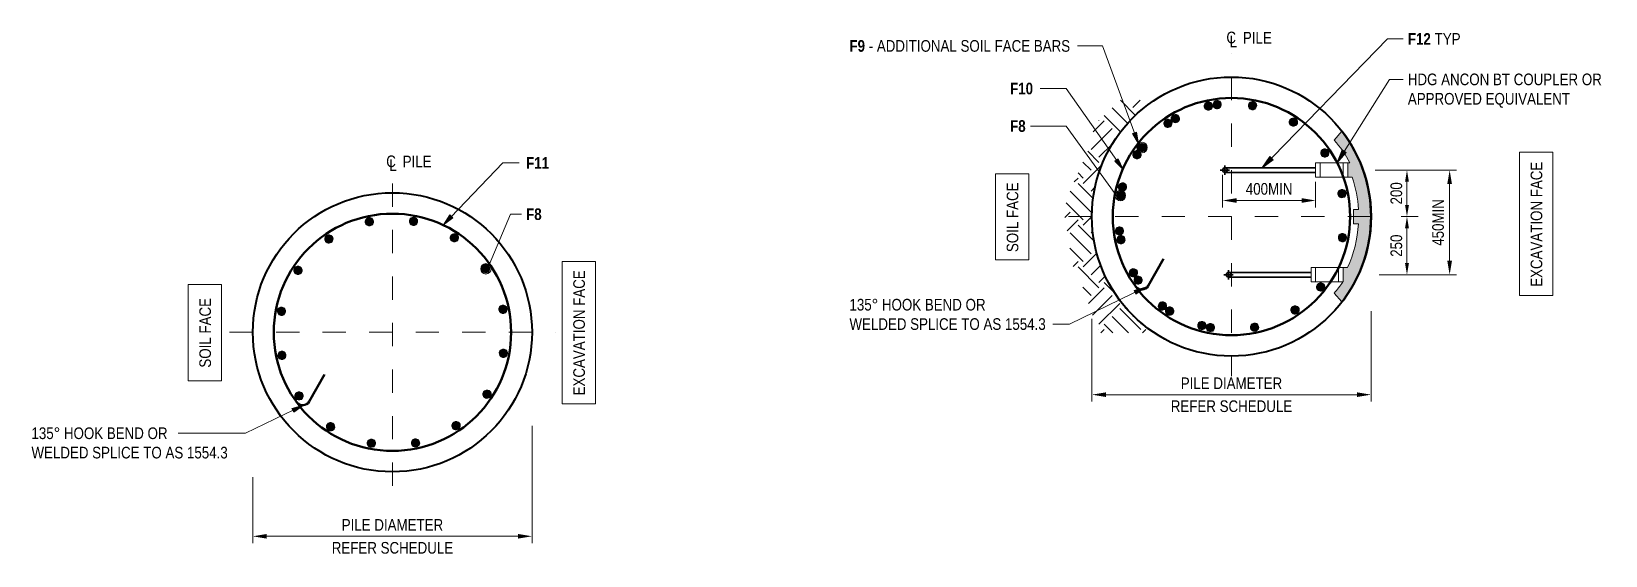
# Model space of a CAD drawing. Header units: metres. Extents: x 1.3 to 20.2, y -17.3 to 3.8.
# Drawn here: x 13.39 to 20.15, y 1.52 to 3.77 of the extents above; entities that cross this region are included whole.
import ezdxf

# ---------------------------------------------------------------- set-up
doc = ezdxf.new("R2010")
doc.units = ezdxf.units.M
doc.linetypes.add('JacobsCenter', pattern=[0.015, 0.009, -0.0015, 0.003, -0.0015])
doc.layers.get('Defpoints').update_dxf_attribs({"color": 41})
for name, color, linetype, lineweight in [('A-ANNO-DIMS', 7, 'Continuous', 9), ('A-ANNO-NOTE', 7, 'Continuous', 9), ('A-DETL', 7, 'Continuous', 13), ('A-DETL-GENF', 7, 'Continuous', 9), ('G-ANNO-TEXT', 7, 'Continuous', 9)]:
    doc.layers.add(name, color=color, linetype=linetype, lineweight=lineweight)
doc.styles.add('Arial Narrow_4', font='ARIALN.TTF', dxfattribs={"height": 0.0025})
doc.styles.add('Arial Narrow_5', font='ARIALN.TTF', dxfattribs={"height": 0.05})
doc.styles.add('Arial Narrow_B_1', font='ARIALNB.TTF', dxfattribs={"height": 0.05})
doc.dimstyles.new('____ddd_____Opaque_1', dxfattribs={"dimscale": 0.3048, "dimtxt": 0.051172, "dimasz": 0.19685, "dimexe": 0.098425, "dimexo": 0.065617, "dimgap": 0.07874, "dimtad": 1, "dimdec": 0, "dimlfac": 1000, "dimzin": 0, "dimdsep": 46, "dimtxsty": 'Arial Narrow_5', "dimsah": 1, "dimcen": 0.09, "dimaunit": 1, "dimadec": 4, "dimazin": 0, "dimtfac": 1, "dimtdec": 4, "dimtix": 1, "dimtmove": 0, "dimatfit": 3, "dimfxl": 1, "dimtvp": 1, "dimtfill": 1, "dimtolj": 1, "dimtzin": 0, "dimlwd": 13, "dimlwe": 13, "dimarcsym": 2})
doc.dimstyles.new('Dimension_Standard_T__mm__1', dxfattribs={"dimscale": 0.3048, "dimtxt": 0.051172, "dimasz": 0.164042, "dimexe": 0.15748, "dimexo": 0.098425, "dimgap": 0.065617, "dimtad": 1, "dimdec": 0, "dimlfac": 1000, "dimzin": 0, "dimdsep": 46, "dimtxsty": 'Arial Narrow_5', "dimsah": 1, "dimcen": 0.09, "dimaunit": 1, "dimadec": 4, "dimazin": 0, "dimtfac": 1, "dimtdec": 4, "dimtix": 1, "dimtmove": 0, "dimatfit": 3, "dimfxl": 1, "dimtvp": 1, "dimtolj": 1, "dimtzin": 0, "dimlwd": 18, "dimlwe": 18, "dimarcsym": 2})

# ---------------------------------------------------------------- blocks, each defined once
blk = doc.blocks.new('S_Det_Reinf_Bar Section_2D - N36-5737957-DRG-2873046 - SECTION 1')
at = {"layer": 'A-DETL-GENF'}
blk.add_hatch(color=256, dxfattribs=at).paths.add_polyline_path([(-0.0047, -0.0174), (0, -0.018), (0.0047, -0.0174), (0.009, -0.0156), (0.0127, -0.0127), (0.0156, -0.009), (0.0174, -0.0047), (0.018, 0), (0.0174, 0.0047), (0.0156, 0.009), (0.0127, 0.0127), (0.009, 0.0156), (0.0047, 0.0174), (0, 0.018), (-0.0047, 0.0174), (-0.009, 0.0156), (-0.0127, 0.0127), (-0.0156, 0.009), (-0.0174, 0.0047), (-0.018, 0), (-0.0174, -0.0047), (-0.0156, -0.009), (-0.0127, -0.0127), (-0.009, -0.0156)])
at = {"layer": 'A-DETL-GENF', "lineweight": 18}
for start, end in [(360, 180), (180, 360)]:
    blk.add_arc((0, 0), 0.018, start, end, dxfattribs=at)
blk = doc.blocks.new('S_Det_Reinf_Bar Section_2D - N36-V1-DRG-2873046 - SECTION 1')
at = {"layer": 'A-DETL-GENF'}
blk.add_hatch(color=256, dxfattribs=at).paths.add_polyline_path([(-0.0156, -0.009), (-0.0127, -0.0127), (-0.009, -0.0156), (-0.0047, -0.0174), (0, -0.018), (0.0047, -0.0174), (0.009, -0.0156), (0.0127, -0.0127), (0.0156, -0.009), (0.0174, -0.0047), (0.0179, 0.0006), (0.0174, 0.0047), (0.0156, 0.009), (0.0127, 0.0127), (0.009, 0.0156), (0.0047, 0.0174), (0, 0.018), (-0.0047, 0.0174), (-0.009, 0.0156), (-0.0127, 0.0127), (-0.0156, 0.009), (-0.0174, 0.0047), (-0.018, 0), (-0.0174, -0.0047)])
at = {"layer": 'A-DETL-GENF', "lineweight": 18}
for start, end in [(360, 180), (180, 360)]:
    blk.add_arc((0, 0), 0.018, start, end, dxfattribs=at)
blk = doc.blocks.new('S_Det_Reinf_Bar Section_2D - N36-5737957-DRG-2873046 - SECTION 2')
at = {"layer": 'A-DETL-GENF'}
blk.add_hatch(color=256, dxfattribs=at).paths.add_polyline_path([(-0.0047, -0.0174), (0, -0.018), (0.0047, -0.0174), (0.009, -0.0156), (0.0127, -0.0127), (0.0156, -0.009), (0.0174, -0.0047), (0.018, 0), (0.0174, 0.0047), (0.0156, 0.009), (0.0127, 0.0127), (0.009, 0.0156), (0.0047, 0.0174), (0, 0.018), (-0.0047, 0.0174), (-0.009, 0.0156), (-0.0127, 0.0127), (-0.0156, 0.009), (-0.0174, 0.0047), (-0.018, 0), (-0.0174, -0.0047), (-0.0156, -0.009), (-0.0127, -0.0127), (-0.009, -0.0156), (-0.0064, -0.0167)])
at = {"layer": 'A-DETL-GENF', "lineweight": 18}
for start, end in [(360, 180), (180, 360)]:
    blk.add_arc((0, 0), 0.018, start, end, dxfattribs=at)
blk = doc.blocks.new('S_Det_Reinf_Bar Section_2D - N36-V2-DRG-2873046 - SECTION 2')
at = {"layer": 'A-DETL-GENF'}
blk.add_hatch(color=256, dxfattribs=at).paths.add_polyline_path([(-0.009, -0.0156), (-0.0047, -0.0174), (0, -0.018), (0.0047, -0.0174), (0.009, -0.0156), (0.0127, -0.0127), (0.0156, -0.009), (0.0174, -0.0047), (0.018, 0.0003), (0.0174, 0.0047), (0.0156, 0.009), (0.0127, 0.0127), (0.009, 0.0156), (0.0047, 0.0174), (0, 0.018), (-0.0047, 0.0174), (-0.009, 0.0156), (-0.0127, 0.0127), (-0.0156, 0.009), (-0.0174, 0.0047), (-0.018, 0), (-0.0174, -0.0047), (-0.0156, -0.009), (-0.0127, -0.0127)])
at = {"layer": 'A-DETL-GENF', "lineweight": 18}
for start, end in [(360, 180), (180, 360)]:
    blk.add_arc((0, 0), 0.018, start, end, dxfattribs=at)
blk = doc.blocks.new('S_Det_Reinf_Bar Section_2D - N36-V3-DRG-2873046 - SECTION 2')
at = {"layer": 'A-DETL-GENF'}
blk.add_hatch(color=256, dxfattribs=at).paths.add_polyline_path([(0, -0.018), (0.0047, -0.0174), (0.0091, -0.0155), (0.0127, -0.0127), (0.0156, -0.0089), (0.0174, -0.0047), (0.018, 0.0001), (0.0173, 0.0048), (0.0155, 0.0091), (0.0127, 0.0127), (0.0087, 0.0157), (0.0047, 0.0174), (0, 0.018), (-0.0047, 0.0174), (-0.0091, 0.0155), (-0.0127, 0.0127), (-0.0157, 0.0088), (-0.0174, 0.0047), (-0.018, -0.0002), (-0.0172, -0.0052), (-0.0156, -0.009), (-0.0127, -0.0127), (-0.009, -0.0156), (-0.0047, -0.0174)])
at = {"layer": 'A-DETL-GENF', "lineweight": 18}
for start, end in [(360, 180), (180, 360)]:
    blk.add_arc((0, 0), 0.018, start, end, dxfattribs=at)
blk = doc.blocks.new('S_Det_Reinf_Bar Section_2D - N36-V4-DRG-2873046 - SECTION 2')
at = {"layer": 'A-DETL-GENF'}
blk.add_hatch(color=256, dxfattribs=at).paths.add_polyline_path([(-0.009, -0.0156), (-0.0046, -0.0174), (0, -0.018), (0.0048, -0.0173), (0.009, -0.0156), (0.0129, -0.0125), (0.0156, -0.0089), (0.0174, -0.0046), (0.018, 0), (0.0173, 0.0048), (0.0155, 0.0091), (0.0126, 0.0128), (0.009, 0.0156), (0.0045, 0.0174), (0, 0.018), (-0.0048, 0.0173), (-0.009, 0.0156), (-0.0128, 0.0126), (-0.0156, 0.009), (-0.0175, 0.004), (-0.0179, -0.0008), (-0.0174, -0.0047), (-0.0155, -0.0091), (-0.0127, -0.0127)])
at = {"layer": 'A-DETL-GENF', "lineweight": 18}
for start, end in [(360, 180), (180, 360)]:
    blk.add_arc((0, 0), 0.018, start, end, dxfattribs=at)
blk = doc.blocks.new('S_Det_Reinf_Bar Section_2D - N36-V5-DRG-2873046 - SECTION 2')
at = {"layer": 'A-DETL-GENF'}
blk.add_hatch(color=256, dxfattribs=at).paths.add_polyline_path([(-0.0127, -0.0127), (-0.0089, -0.0156), (-0.0047, -0.0174), (0.0002, -0.018), (0.0047, -0.0174), (0.009, -0.0156), (0.0128, -0.0127), (0.0156, -0.0089), (0.0174, -0.0045), (0.018, 0), (0.0173, 0.0049), (0.0155, 0.0091), (0.0127, 0.0128), (0.009, 0.0156), (0.0045, 0.0174), (-0.0001, 0.018), (-0.0049, 0.0173), (-0.009, 0.0156), (-0.0127, 0.0127), (-0.0156, 0.0089), (-0.0175, 0.004), (-0.018, 0), (-0.0174, -0.0047), (-0.0156, -0.009)])
at = {"layer": 'A-DETL-GENF', "lineweight": 18}
for start, end in [(360, 180), (180, 360)]:
    blk.add_arc((0, 0), 0.018, start, end, dxfattribs=at)
blk = doc.blocks.new('S_Det_Reinf_Bar Section_2D - N36-V6-DRG-2873046 - SECTION 2')
at = {"layer": 'A-DETL-GENF'}
blk.add_hatch(color=256, dxfattribs=at).paths.add_polyline_path([(-0.0174, -0.0047), (-0.0156, -0.009), (-0.0122, -0.0131), (-0.009, -0.0156), (-0.0045, -0.0174), (0.0003, -0.018), (0.0047, -0.0174), (0.0091, -0.0155), (0.0128, -0.0126), (0.0156, -0.009), (0.0174, -0.0047), (0.018, 0.0003), (0.0174, 0.0047), (0.0155, 0.0091), (0.0126, 0.0128), (0.0088, 0.0157), (0.0045, 0.0174), (0, 0.018), (-0.0047, 0.0174), (-0.009, 0.0156), (-0.0127, 0.0127), (-0.0156, 0.009), (-0.0175, 0.004), (-0.018, 0), (-0.0175, -0.0041)])
at = {"layer": 'A-DETL-GENF', "lineweight": 18}
for start, end in [(360, 180), (180, 360)]:
    blk.add_arc((0, 0), 0.018, start, end, dxfattribs=at)
blk = doc.blocks.new('S_Det_Reinf_Bar Section_2D - N36-V7-DRG-2873046 - SECTION 2')
at = {"layer": 'A-DETL-GENF'}
blk.add_hatch(color=256, dxfattribs=at).paths.add_polyline_path([(-0.018, 0), (-0.0172, -0.0052), (-0.0156, -0.009), (-0.0127, -0.0127), (-0.009, -0.0156), (-0.0047, -0.0174), (0.0001, -0.018), (0.0048, -0.0173), (0.0091, -0.0155), (0.0127, -0.0127), (0.0156, -0.0089), (0.0174, -0.0047), (0.018, 0.0001), (0.0173, 0.0048), (0.0155, 0.0091), (0.0127, 0.0127), (0.0088, 0.0157), (0.0047, 0.0174), (0, 0.018), (-0.0047, 0.0174), (-0.0091, 0.0155), (-0.0127, 0.0127), (-0.0157, 0.0088), (-0.0174, 0.0047), (-0.0178, 0.0016)])
at = {"layer": 'A-DETL-GENF', "lineweight": 18}
for start, end in [(360, 180), (180, 360)]:
    blk.add_arc((0, 0), 0.018, start, end, dxfattribs=at)
blk = doc.blocks.new('S_Det_Reinf_Bar Section_2D - N36-V8-DRG-2873046 - SECTION 2')
at = {"layer": 'A-DETL-GENF'}
blk.add_hatch(color=256, dxfattribs=at).paths.add_polyline_path([(-0.0047, 0.0174), (-0.009, 0.0156), (-0.0128, 0.0126), (-0.0156, 0.009), (-0.0174, 0.0047), (-0.018, -0.0002), (-0.0174, -0.0047), (-0.0156, -0.009), (-0.0126, -0.0128), (-0.009, -0.0156), (-0.0045, -0.0174), (0.0003, -0.018), (0.0047, -0.0174), (0.009, -0.0156), (0.0128, -0.0126), (0.0156, -0.009), (0.0174, -0.0047), (0.018, 0.0003), (0.0174, 0.0047), (0.0155, 0.0091), (0.0126, 0.0128), (0.0088, 0.0157), (0.0045, 0.0174), (0, 0.018)])
at = {"layer": 'A-DETL-GENF', "lineweight": 18}
for start, end in [(360, 180), (180, 360)]:
    blk.add_arc((0, 0), 0.018, start, end, dxfattribs=at)
blk = doc.blocks.new('DIMBLOCK8-DRG-2873046 - SECTION 1')
at = {"layer": 'A-ANNO-DIMS', "color": 0, "lineweight": 13, "transparency": 16777216}
for p, q in [((15.5411, 2.0779), (15.5411, 1.5732)), ((14.3411, 1.8581), (14.3411, 1.5732)), ((14.4011, 1.6032), (15.4811, 1.6032))]:
    blk.add_line(p, q, dxfattribs=at)
at = {"layer": 'A-ANNO-DIMS', "color": 0, "transparency": 16777216}
for points in [[(14.4011, 1.6132), (14.4011, 1.5932), (14.3411, 1.6032)], [(15.4811, 1.6132), (15.4811, 1.5932), (15.5411, 1.6032)]]:
    blk.add_solid(points, dxfattribs=at)
at = {"layer": 'Defpoints', "color": 0, "transparency": 16777216}
for p in [(15.5411, 2.0979), (14.3411, 1.8781), (15.5411, 1.6032)]:
    blk.add_point(p, dxfattribs=at)
at = {"layer": 'A-ANNO-DIMS', "color": 0, "lineweight": 13, "transparency": 16777216, "char_height": 0.05, "width": 0.62673, "attachment_point": 5, "style": 'Arial Narrow_5', "bg_fill": 3, "box_fill_scale": 1.1, "bg_fill_color": 256, "bg_fill_true_color": 13158600, "bg_fill_transparency": 0}
for s, insert in [('\\A1;PILE DIAMETER', (14.9411, 1.6522)), ('\\A1;REFER SCHEDULE', (14.9411, 1.5533))]:
    blk.add_mtext(s, dxfattribs=dict(at, insert=insert))
blk = doc.blocks.new('CS_Annot_Centreline Symbol4 - CS_Annot_Centreline Symbol-6057300-DRG-2873046 - SECTION 1')
at = {"layer": 'A-ANNO-NOTE', "char_height": 0.0025, "attachment_point": 1, "style": 'Arial Narrow_4'}
for s, insert, width in [('C  ', (-0.00109, 0.00476), 0.0044093), ('L', (-0.00041, 0.00392), 0.0019241)]:
    blk.add_mtext(s, dxfattribs=dict(at, insert=insert, width=width))
blk = doc.blocks.new('DIMBLOCK9-DRG-2873046 - SECTION 2')
at = {"layer": 'A-ANNO-DIMS', "color": 0, "lineweight": 13, "transparency": 16777216}
for p, q in [((19.3343, 3.1776), (19.5149, 3.1776)), ((19.4849, 2.7876), (19.4849, 3.1176)), ((19.3503, 2.7276), (19.5149, 2.7276))]:
    blk.add_line(p, q, dxfattribs=at)
at = {"layer": 'A-ANNO-DIMS', "color": 0, "transparency": 16777216}
for points in [[(19.4749, 3.1176), (19.4949, 3.1176), (19.4849, 3.1776)], [(19.4749, 2.7876), (19.4949, 2.7876), (19.4849, 2.7276)]]:
    blk.add_solid(points, dxfattribs=at)
at = {"layer": 'Defpoints', "color": 0, "transparency": 16777216}
for p in [(19.3143, 3.1776), (19.4849, 3.1776), (19.3303, 2.7276)]:
    blk.add_point(p, dxfattribs=at)
at = {"layer": 'A-ANNO-DIMS', "color": 0, "lineweight": 13, "transparency": 16777216, "insert": (19.4354, 2.9526), "char_height": 0.05, "width": 0.260244, "attachment_point": 5, "rotation": 90, "style": 'Arial Narrow_5', "bg_fill": 3, "box_fill_scale": 1.1, "bg_fill_color": 256, "bg_fill_true_color": 13158600, "bg_fill_transparency": 0}
blk.add_mtext('\\A1;450MIN', dxfattribs=at)
blk = doc.blocks.new('DIMBLOCK10-DRG-2873046 - SECTION 2')
at = {"layer": 'A-ANNO-DIMS', "color": 0, "lineweight": 13, "transparency": 16777216}
for p, q in [((19.1473, 2.5709), (19.1473, 2.1821)), ((17.9473, 2.5388), (17.9473, 2.1821)), ((18.0073, 2.2121), (19.0873, 2.2121))]:
    blk.add_line(p, q, dxfattribs=at)
at = {"layer": 'A-ANNO-DIMS', "color": 0, "transparency": 16777216}
for points in [[(18.0073, 2.2221), (18.0073, 2.2021), (17.9473, 2.2121)], [(19.0873, 2.2221), (19.0873, 2.2021), (19.1473, 2.2121)]]:
    blk.add_solid(points, dxfattribs=at)
at = {"layer": 'Defpoints', "color": 0, "transparency": 16777216}
for p in [(19.1473, 2.5909), (17.9473, 2.5588), (19.1473, 2.2121)]:
    blk.add_point(p, dxfattribs=at)
at = {"layer": 'A-ANNO-DIMS', "color": 0, "lineweight": 13, "transparency": 16777216, "char_height": 0.05, "width": 0.62673, "attachment_point": 5, "style": 'Arial Narrow_5', "bg_fill": 3, "box_fill_scale": 1.1, "bg_fill_color": 256, "bg_fill_true_color": 13158600, "bg_fill_transparency": 0}
for s, insert in [('\\A1;PILE DIAMETER', (18.5473, 2.2611)), ('\\A1;REFER SCHEDULE', (18.5473, 2.1622))]:
    blk.add_mtext(s, dxfattribs=dict(at, insert=insert))
blk = doc.blocks.new('DIMBLOCK11-DRG-2873046 - SECTION 2')
at = {"layer": 'A-ANNO-DIMS', "color": 0, "lineweight": 13, "transparency": 16777216}
for p, q in [((18.5091, 3.1576), (18.5091, 3.017)), ((18.9091, 3.1266), (18.9091, 3.017)), ((18.5691, 3.047), (18.8491, 3.047))]:
    blk.add_line(p, q, dxfattribs=at)
at = {"layer": 'A-ANNO-DIMS', "color": 0, "transparency": 16777216}
for points in [[(18.5691, 3.057), (18.5691, 3.037), (18.5091, 3.047)], [(18.8491, 3.057), (18.8491, 3.037), (18.9091, 3.047)]]:
    blk.add_solid(points, dxfattribs=at)
at = {"layer": 'Defpoints', "color": 0, "transparency": 16777216}
for p in [(18.5091, 3.1776), (18.9091, 3.1466), (18.9091, 3.047)]:
    blk.add_point(p, dxfattribs=at)
at = {"layer": 'A-ANNO-DIMS', "color": 0, "lineweight": 13, "transparency": 16777216, "insert": (18.7091, 3.0966), "char_height": 0.05, "width": 0.260244, "attachment_point": 5, "style": 'Arial Narrow_5', "bg_fill": 3, "box_fill_scale": 1.1, "bg_fill_color": 256, "bg_fill_true_color": 13158600, "bg_fill_transparency": 0}
blk.add_mtext('\\A1;400MIN', dxfattribs=at)
blk = doc.blocks.new('CS_Annot_Centreline Symbol4 - CS_Annot_Centreline Symbol-6057300-DRG-2873046 - SECTION 2')
at = {"layer": 'A-ANNO-NOTE', "char_height": 0.0025, "attachment_point": 1, "style": 'Arial Narrow_4'}
for s, insert, width in [('C  ', (-0.00109, 0.00476), 0.0044093), ('L', (-0.00041, 0.00392), 0.0019241)]:
    blk.add_mtext(s, dxfattribs=dict(at, insert=insert, width=width))
blk = doc.blocks.new('DIMBLOCK12-DRG-2873046 - SECTION 2')
at = {"layer": 'A-ANNO-DIMS', "color": 0, "lineweight": 18, "transparency": 16777216}
for p, q in [((19.2773, 2.9777), (19.3496, 2.9777)), ((19.3016, 2.7776), (19.3016, 2.9277)), ((19.1815, 2.7276), (19.3496, 2.7276))]:
    blk.add_line(p, q, dxfattribs=at)
at = {"layer": 'A-ANNO-DIMS', "color": 0, "transparency": 16777216}
for points in [[(19.2933, 2.9277), (19.31, 2.9277), (19.3016, 2.9777)], [(19.2933, 2.7776), (19.31, 2.7776), (19.3016, 2.7276)]]:
    blk.add_solid(points, dxfattribs=at)
at = {"layer": 'Defpoints', "color": 0, "transparency": 16777216}
for p in [(19.2473, 2.9777), (19.3016, 2.9777), (19.1515, 2.7276)]:
    blk.add_point(p, dxfattribs=at)
at = {"layer": 'A-ANNO-DIMS', "color": 0, "lineweight": 18, "transparency": 16777216, "insert": (19.2561, 2.8527), "char_height": 0.05, "width": 0.114039, "attachment_point": 5, "rotation": 90, "style": 'Arial Narrow_5'}
blk.add_mtext('\\A1;250', dxfattribs=at)
blk = doc.blocks.new('DIMBLOCK13-DRG-2873046 - SECTION 2')
at = {"layer": 'A-ANNO-DIMS', "color": 0, "lineweight": 18, "transparency": 16777216}
for p, q in [((19.1655, 3.1776), (19.3496, 3.1776)), ((19.3016, 3.0277), (19.3016, 3.1276)), ((19.2773, 2.9777), (19.3496, 2.9777))]:
    blk.add_line(p, q, dxfattribs=at)
at = {"layer": 'A-ANNO-DIMS', "color": 0, "transparency": 16777216}
for points in [[(19.2933, 3.1276), (19.31, 3.1276), (19.3016, 3.1776)], [(19.2933, 3.0277), (19.31, 3.0277), (19.3016, 2.9777)]]:
    blk.add_solid(points, dxfattribs=at)
at = {"layer": 'Defpoints', "color": 0, "transparency": 16777216}
for p in [(19.1355, 3.1776), (19.3016, 3.1776), (19.2473, 2.9777)]:
    blk.add_point(p, dxfattribs=at)
at = {"layer": 'A-ANNO-DIMS', "color": 0, "lineweight": 18, "transparency": 16777216, "insert": (19.2561, 3.0777), "char_height": 0.05, "width": 0.114039, "attachment_point": 5, "rotation": 90, "style": 'Arial Narrow_5'}
blk.add_mtext('\\A1;200', dxfattribs=at)

msp = doc.modelspace()

# ---------------------------------------------------------------- hatches: boundary and pattern name
at = {"layer": 'A-DETL-GENF'}
h = msp.add_hatch(dxfattribs=at)
h.set_pattern_fill('FP_1', color=256, style=0, pattern_type=2)
h.set_pattern_definition([(315, (14.5876, 0), (0.179605, 0), [0.127, -0.127]), (315, (14.62128, 0.03368), (0.179605, 0), [0.127, -0.127]), (315, (14.65496, 0.06736), (0.179605, 0), [0.127, -0.127]), (45, (14.67741, 0.06736), (0, 0.179605), [0.127, -0.127]), (45, (14.71109, 0.03368), (0, 0.179605), [0.127, -0.127]), (45, (14.74478, 0), (0, 0.179605), [0.127, -0.127])])
h.paths.add_polyline_path([(18.2135, 2.4777), (18.2156, 2.4777), (18.1812, 2.5023), (18.1467, 2.5312), (18.1182, 2.5583), (18.0898, 2.5895), (18.0637, 2.6226), (18.0399, 2.6575), (18.0186, 2.694), (18, 2.7319), (17.9834, 2.773), (17.9709, 2.8111), (17.9606, 2.852), (17.9532, 2.8936), (17.9488, 2.9355), (17.9473, 2.9777), (17.9488, 3.0199), (17.9532, 3.0619), (17.9606, 3.1034), (17.9709, 3.1444), (17.9841, 3.1845), (18, 3.2236), (18.0186, 3.2614), (18.0399, 3.2979), (18.0637, 3.3328), (18.0898, 3.3659), (18.1182, 3.3971), (18.1488, 3.4262), (18.1812, 3.4531), (18.2156, 3.4777), (18.0697, 3.4777), (17.9523, 3.367), (17.9523, 3.3077), (17.9174, 3.2326), (17.8401, 3.0545), (17.8288, 2.9903), (17.8628, 2.773), (17.905, 2.6823), (17.9571, 2.5358), (17.9841, 2.4777), (18.1812, 2.4777)])
at = {"layer": 'A-DETL-GENF', "true_color": 0xffffff}
msp.add_hatch(color=7, dxfattribs=at).paths.add_polyline_path([(19.022, 2.6107), (19.0451, 2.6428), (19.066, 2.6762), (19.0847, 2.711), (19.1011, 2.7469), (19.1151, 2.7838), (19.1266, 2.8216), (19.1356, 2.8601), (19.1421, 2.899), (19.146, 2.9383), (19.1473, 2.9778), (19.146, 3.0173), (19.1421, 3.0566), (19.1356, 3.0955), (19.1266, 3.134), (19.1151, 3.1718), (19.1011, 3.2087), (19.0847, 3.2446), (19.0659, 3.2794), (19.045, 3.3128), (19.0218, 3.3449), (18.9883, 3.3064), (19.0255, 3.2596), (19.0567, 3.2086), (19.0471, 3.2086), (19.0471, 3.1466), (19.066, 3.1466), (19.0762, 3.1128), (19.0841, 3.0786), (19.0897, 3.0439), (19.093, 3.0087), (19.0721, 3.0087), (19.0721, 2.9467), (19.093, 2.9466), (19.0901, 2.9143), (19.0852, 2.8822), (19.078, 2.8494), (19.0694, 2.8192), (19.0587, 2.7886), (19.0461, 2.7586), (19.0271, 2.7586), (19.0271, 2.6966), (19.0262, 2.6966), (19.008, 2.6721), (18.9883, 2.6488), (19.008, 2.6265)])
at = {"layer": 'G-ANNO-TEXT'}
for points in [[(18.1474, 3.2905), (18.1385, 3.3405), (18.122, 3.3344)], [(18.9998, 3.2081), (19.0403, 3.2535), (19.0234, 3.2642)], [(18.0821, 3.1796), (18.0605, 3.2256), (18.0461, 3.2154)], [(18.6782, 3.186), (18.7272, 3.2221), (18.7128, 3.2361)], [(15.1601, 2.9427), (15.2011, 2.9726), (15.1884, 2.9848)], [(18.1777, 2.6742), (18.1288, 2.6603), (18.1365, 2.6445)], [(14.5581, 2.1673), (14.5093, 2.1533), (14.5171, 2.1375)]]:
    msp.add_hatch(color=256, dxfattribs=at).paths.add_polyline_path(points)

# ---------------------------------------------------------------- linework, layer by layer
at = {"layer": 'A-DETL', "linetype": 'JacobsCenter', "lineweight": 18}
for p, q in [((18.5473, 2.2777), (18.5473, 3.6777)), ((14.9411, 1.8203), (14.9411, 3.1453)), ((17.8473, 2.9777), (19.2473, 2.9777)), ((14.2411, 2.4803), (15.6411, 2.4803))]:
    msp.add_line(p, q, dxfattribs=at)
at = {"layer": 'A-DETL'}
for p, q in [((19.0218, 3.3449), (18.9883, 3.3064)), ((18.9091, 3.2086), (19.0471, 3.2086)), ((18.9091, 3.2086), (18.9091, 3.1466)), ((18.9291, 3.1466), (18.9291, 3.2086)), ((19.0271, 3.2086), (19.0271, 3.1466)), ((19.0567, 3.2086), (19.0471, 3.2086)), ((19.0471, 3.2086), (19.0471, 3.1466)), ((19.0471, 3.1466), (18.9091, 3.1466)), ((19.0471, 3.1466), (19.066, 3.1466)), ((19.093, 3.0087), (19.0721, 3.0087)), ((19.0721, 3.0087), (19.0721, 2.9467)), ((19.0721, 2.9467), (19.093, 2.9467)), ((19.0271, 2.7586), (18.8891, 2.7586)), ((18.8891, 2.6966), (18.8891, 2.7586)), ((18.9091, 2.7586), (18.9091, 2.6966)), ((19.0071, 2.6966), (19.0071, 2.7586)), ((19.0461, 2.7586), (19.0271, 2.7586)), ((19.0271, 2.6966), (19.0271, 2.7586)), ((18.8891, 2.6966), (19.0271, 2.6966)), ((18.9883, 2.6488), (19.022, 2.6107))]:
    msp.add_line(p, q, dxfattribs=at)
at = {"layer": 'A-DETL', "lineweight": 35}
for p, q in [((18.5191, 3.1976), (18.5191, 3.1576)), ((18.9091, 3.1876), (18.5191, 3.1876)), ((18.5391, 3.1776), (18.4991, 3.1776)), ((18.9091, 3.1676), (18.5191, 3.1676)), ((18.5551, 2.7276), (18.5151, 2.7276)), ((18.5351, 2.7076), (18.5351, 2.7476)), ((18.8891, 2.7376), (18.5351, 2.7376)), ((18.8891, 2.7176), (18.5351, 2.7176))]:
    msp.add_line(p, q, dxfattribs=at)
at = {"layer": 'A-DETL', "lineweight": 50}
for p, q in [((18.1892, 2.68), (18.2549, 2.7966)), ((14.583, 2.1826), (14.6487, 2.2992))]:
    msp.add_line(p, q, dxfattribs=at)
at = {"layer": 'A-DETL', "lineweight": 40}
for centre in [(18.5473, 2.9777), (14.9411, 2.4803)]:
    msp.add_circle(centre, 0.6, dxfattribs=at)
at = {"layer": 'A-DETL', "lineweight": 50}
for centre in [(18.5473, 2.9777), (14.9411, 2.4803)]:
    msp.add_circle(centre, 0.51, dxfattribs=at)
at = {"layer": 'A-DETL', "lineweight": 9}
for centre in [(18.1631, 3.2746), (18.0698, 3.0681), (15.3428, 2.7532)]:
    msp.add_circle(centre, 0.0225, dxfattribs=at)
at = {"layer": 'A-DETL', "lineweight": 35}
for centre in [(18.5191, 3.1776), (18.5351, 2.7276)]:
    msp.add_circle(centre, 0.01, dxfattribs=at)
at = {"layer": 'A-DETL'}
for centre, radius, start, end in [((18.5473, 2.9777), 0.6, 123.55731, 236.44269), ((18.6223, 2.9776), 0.492, 28.00264, 41.93319), ((18.5689, 2.9776), 0.525, 3.39413, 18.77816), ((18.5689, 2.9776), 0.525, 335.34566, 356.62383), ((18.6223, 2.9776), 0.492, 318.05744, 325.17037)]:
    msp.add_arc(centre, radius, start, end, dxfattribs=at)
at = {"layer": 'A-DETL', "lineweight": 40}
msp.add_arc((18.5473, 2.9777), 0.6, 322.28796, 37.73, dxfattribs=at)
at = {"layer": 'A-DETL', "lineweight": 50}
for centre in [(18.1613, 2.6957), (14.5551, 2.1983)]:
    msp.add_arc(centre, 0.032, 215.38966, 330.6187, dxfattribs=at)
at = {"layer": 'G-ANNO-TEXT'}
for p, q in [((18.6782, 3.186), (19.2182, 3.7416)), ((19.2182, 3.7416), (19.2854, 3.7416)), ((17.9932, 3.7116), (17.8852, 3.7116)), ((18.1474, 3.2905), (17.9932, 3.7116)), ((17.7263, 3.5285), (17.7249, 3.5285)), ((17.8367, 3.5285), (17.7263, 3.5285)), ((18.0821, 3.1796), (17.8367, 3.5285)), ((18.9998, 3.2081), (19.2269, 3.5677)), ((19.2269, 3.5677), (19.2854, 3.5677)), ((17.724, 3.3672), (17.6832, 3.3672)), ((17.8367, 3.3672), (17.724, 3.3672)), ((18.0475, 3.0754), (17.8367, 3.3672)), ((18.1385, 3.3405), (18.122, 3.3344)), ((18.122, 3.3344), (18.1474, 3.2905)), ((18.1474, 3.2905), (18.1385, 3.3405)), ((19.0234, 3.2642), (18.9998, 3.2081)), ((18.9998, 3.2081), (19.0403, 3.2535)), ((19.0403, 3.2535), (19.0234, 3.2642)), ((15.1601, 2.9427), (15.4153, 3.2083)), ((15.4153, 3.2083), (15.4855, 3.2083)), ((18.0605, 3.2256), (18.0461, 3.2154)), ((18.0461, 3.2154), (18.0821, 3.1796)), ((18.0821, 3.1796), (18.0605, 3.2256)), ((18.7128, 3.2361), (18.6782, 3.186)), ((18.6782, 3.186), (18.7272, 3.2221)), ((18.7272, 3.2221), (18.7128, 3.2361)), ((15.1884, 2.9848), (15.1601, 2.9427)), ((15.2011, 2.9726), (15.1884, 2.9848)), ((15.3574, 2.7709), (15.448, 2.9881)), ((15.448, 2.9881), (15.4955, 2.9881)), ((15.1601, 2.9427), (15.2011, 2.9726)), ((18.1777, 2.6742), (17.8509, 2.5157)), ((18.1777, 2.6742), (18.1288, 2.6603)), ((18.1288, 2.6603), (18.1365, 2.6445)), ((18.1365, 2.6445), (18.1777, 2.6742)), ((17.8509, 2.5157), (17.7794, 2.5157)), ((14.5581, 2.1673), (14.5093, 2.1533)), ((14.5171, 2.1375), (14.5581, 2.1673)), ((14.5093, 2.1533), (14.5171, 2.1375))]:
    msp.add_line(p, q, dxfattribs=at)
at = {"layer": 'G-ANNO-TEXT', "lineweight": 18, "flags": 128}
for points in [[(19.7856, 2.6379), (19.7856, 3.2542), (19.929, 3.2542), (19.929, 2.6379)], [(17.5336, 2.7912), (17.5336, 3.1614), (17.677, 3.1614), (17.677, 2.7912)], [(15.6708, 2.1725), (15.6708, 2.7848), (15.8142, 2.7848), (15.8142, 2.1725)], [(14.0636, 2.2719), (14.0636, 2.6853), (14.207, 2.6853), (14.207, 2.2719)]]:
    msp.add_lwpolyline(points, close=True, dxfattribs=at)

# ---------------------------------------------------------------- block references
at = {"layer": 'A-ANNO-NOTE', "xscale": 20, "yscale": 20, "zscale": 20}
for name, p in [('CS_Annot_Centreline Symbol4 - CS_Annot_Centreline Symbol-6057300-DRG-2873046 - SECTION 2', (18.5473, 3.6777)), ('CS_Annot_Centreline Symbol4 - CS_Annot_Centreline Symbol-6057300-DRG-2873046 - SECTION 1', (14.9361, 3.1453))]:
    msp.add_blockref(name, p, dxfattribs=at)
at = {"layer": 'A-DETL-GENF'}
for name, p, rotation in [('S_Det_Reinf_Bar Section_2D - N36-5737957-DRG-2873046 - SECTION 2', (18.4482, 3.453), 11.74094756902333), ('S_Det_Reinf_Bar Section_2D - N36-V3-DRG-2873046 - SECTION 2', (18.4856, 3.4593), 7.270518371658985), ('S_Det_Reinf_Bar Section_2D - N36-5737957-DRG-2873046 - SECTION 2', (18.6377, 3.4547), 349.240947569023), ('S_Det_Reinf_Bar Section_2D - N36-V2-DRG-2873046 - SECTION 2', (18.2739, 3.3789), 34.24094756902333), ('S_Det_Reinf_Bar Section_2D - N36-V4-DRG-2873046 - SECTION 2', (18.306, 3.399), 29.77051837165899), ('S_Det_Reinf_Bar Section_2D - N36-5737957-DRG-2873046 - SECTION 2', (18.8133, 3.3838), 326.740947569023), ('S_Det_Reinf_Bar Section_2D - N36-5737957-DRG-2873046 - SECTION 2', (18.1412, 3.2437), 56.7409475690233), ('S_Det_Reinf_Bar Section_2D - N36-V5-DRG-2873046 - SECTION 2', (18.1631, 3.2746), 52.27051837165897), ('S_Det_Reinf_Bar Section_2D - N36-5737957-DRG-2873046 - SECTION 2', (18.9485, 3.2511), 304.240947569023), ('S_Det_Reinf_Bar Section_2D - N36-V6-DRG-2873046 - SECTION 2', (18.0788, 3.105), 74.77051837165891), ('S_Det_Reinf_Bar Section_2D - N36-5737957-DRG-2873046 - SECTION 2', (18.0703, 3.0681), 79.24094756902323), ('S_Det_Reinf_Bar Section_2D - N36-5737957-DRG-2873046 - SECTION 2', (19.0226, 3.0768), 281.7409475690231), ('S_Det_Reinf_Bar Section_2D - N36-5737957-DRG-2873046 - SECTION 1', (14.842, 2.9556), 11.74094756902333), ('S_Det_Reinf_Bar Section_2D - N36-5737957-DRG-2873046 - SECTION 1', (15.0315, 2.9573), 349.240947569023), ('S_Det_Reinf_Bar Section_2D - N36-5737957-DRG-2873046 - SECTION 1', (15.2071, 2.8865), 326.740947569023), ('S_Det_Reinf_Bar Section_2D - N36-V7-DRG-2873046 - SECTION 2', (18.0657, 2.916), 97.2705183716589), ('S_Det_Reinf_Bar Section_2D - N36-5737957-DRG-2873046 - SECTION 1', (14.6677, 2.8815), 34.24094756902333), ('S_Det_Reinf_Bar Section_2D - N36-5737957-DRG-2873046 - SECTION 2', (18.072, 2.8786), 101.7409475690232), ('S_Det_Reinf_Bar Section_2D - N36-5737957-DRG-2873046 - SECTION 2', (19.0243, 2.8874), 259.2409475690231), ('S_Det_Reinf_Bar Section_2D - N36-5737957-DRG-2873046 - SECTION 1', (15.3423, 2.7537), 304.240947569023), ('S_Det_Reinf_Bar Section_2D - N36-V1-DRG-2873046 - SECTION 1', (14.535, 2.7464), 56.7409475690233), ('S_Det_Reinf_Bar Section_2D - N36-V4-DRG-2873046 - SECTION 2', (18.126, 2.7364), 119.7705183716589), ('S_Det_Reinf_Bar Section_2D - N36-V2-DRG-2873046 - SECTION 2', (18.1461, 2.7043), 124.2409475690232), ('S_Det_Reinf_Bar Section_2D - N36-5737957-DRG-2873046 - SECTION 2', (18.9308, 2.675), 236.740947569023), ('S_Det_Reinf_Bar Section_2D - N36-5737957-DRG-2873046 - SECTION 1', (14.4641, 2.5707), 79.24094756902323), ('S_Det_Reinf_Bar Section_2D - N36-5737957-DRG-2873046 - SECTION 1', (15.4164, 2.5794), 281.7409475690231), ('S_Det_Reinf_Bar Section_2D - N36-V5-DRG-2873046 - SECTION 2', (18.2504, 2.5935), 142.2705183716589), ('S_Det_Reinf_Bar Section_2D - N36-5737957-DRG-2873046 - SECTION 2', (18.2813, 2.5716), 146.7409475690232), ('S_Det_Reinf_Bar Section_2D - N36-5737957-DRG-2873046 - SECTION 2', (18.8207, 2.5765), 214.2409475690231), ('S_Det_Reinf_Bar Section_2D - N36-V8-DRG-2873046 - SECTION 2', (18.42, 2.5092), 164.7705183716589), ('S_Det_Reinf_Bar Section_2D - N36-5737957-DRG-2873046 - SECTION 2', (18.4569, 2.5007), 169.2409475690232), ('S_Det_Reinf_Bar Section_2D - N36-5737957-DRG-2873046 - SECTION 2', (18.6464, 2.5024), 191.740947569023), ('S_Det_Reinf_Bar Section_2D - N36-5737957-DRG-2873046 - SECTION 1', (14.4658, 2.3813), 101.7409475690232), ('S_Det_Reinf_Bar Section_2D - N36-5737957-DRG-2873046 - SECTION 1', (15.4181, 2.39), 259.2409475690231), ('S_Det_Reinf_Bar Section_2D - N36-5737957-DRG-2873046 - SECTION 1', (15.3472, 2.2143), 236.740947569023), ('S_Det_Reinf_Bar Section_2D - N36-5737957-DRG-2873046 - SECTION 1', (14.5399, 2.2069), 124.2409475690232), ('S_Det_Reinf_Bar Section_2D - N36-5737957-DRG-2873046 - SECTION 1', (14.6751, 2.0742), 146.7409475690232), ('S_Det_Reinf_Bar Section_2D - N36-5737957-DRG-2873046 - SECTION 1', (15.2145, 2.0791), 214.2409475690231), ('S_Det_Reinf_Bar Section_2D - N36-5737957-DRG-2873046 - SECTION 1', (14.8507, 2.0033), 169.2409475690232), ('S_Det_Reinf_Bar Section_2D - N36-5737957-DRG-2873046 - SECTION 1', (15.0402, 2.005), 191.740947569023)]:
    msp.add_blockref(name, p, dxfattribs=dict(at, rotation=rotation))

# ---------------------------------------------------------------- texts
at = {"layer": 'G-ANNO-TEXT', "char_height": 0.05, "attachment_point": 1, "bg_fill": 3, "box_fill_scale": 1, "bg_fill_color": 256, "bg_fill_transparency": 0}
for s, insert, style in [('F9 ', (16.9054, 3.7366), 'Arial Narrow_B_1'), ('135° HOOK BEND OR ', (16.9054, 2.624), 'Arial Narrow_5')]:
    msp.add_mtext(s, dxfattribs=dict(at, insert=insert, style=style))

# ---------------------------------------------------------------- dimensions: what is measured, and where the dimension line sits
at = {"layer": 'A-ANNO-DIMS', "lineweight": 13}
dim = msp.add_linear_dim(base=(19.4849, 3.1776), p1=(19.3303, 2.7276), p2=(19.3143, 3.1776), angle=90, dimstyle='____ddd_____Opaque_1', override={"dimpost": '<>MIN', "dimfxl": 0.450285}, dxfattribs=at)
dim.commit()
dim.dimension.update_dxf_attribs({"geometry": 'DIMBLOCK9-DRG-2873046 - SECTION 2', "text_midpoint": (19.4354, 2.9526)})

# ---------------------------------------------------------------- next in the draw order: texts
at = {"layer": 'A-ANNO-NOTE', "char_height": 0.05, "attachment_point": 1, "style": 'Arial Narrow_5', "bg_fill": 3, "box_fill_scale": 1, "bg_fill_color": 256, "bg_fill_true_color": 13158600, "bg_fill_transparency": 0}
for insert in [(18.5963, 3.7718), (14.9851, 3.2395)]:
    msp.add_mtext('PILE', dxfattribs=dict(at, insert=insert))
at = {"layer": 'G-ANNO-TEXT', "char_height": 0.05, "attachment_point": 1, "bg_fill": 3, "box_fill_scale": 1, "bg_fill_color": 256, "bg_fill_transparency": 0}
for s, insert, style in [('-', (16.9887, 3.7366), 'Arial Narrow_5'), ('F12', (19.3054, 3.7666), 'Arial Narrow_B_1'), ('HDG ANCON BT COUPLER OR ', (19.3054, 3.5927), 'Arial Narrow_5'), ('F8', (17.5957, 3.3922), 'Arial Narrow_B_1'), ('F11', (15.5155, 3.2333), 'Arial Narrow_B_1'), ('F8', (15.5155, 3.0131), 'Arial Narrow_B_1'), ('WELDED SPLICE TO AS 1554.3', (16.9054, 2.5407), 'Arial Narrow_5')]:
    msp.add_mtext(s, dxfattribs=dict(at, insert=insert, style=style))
at = {"layer": 'G-ANNO-TEXT', "insert": (17.5957, 3.5535), "char_height": 0.05, "attachment_point": 1, "style": 'Arial Narrow_B_1', "bg_fill": 3, "box_fill_scale": 1, "bg_fill_color": 256, "bg_fill_true_color": 13158600, "bg_fill_transparency": 0}
msp.add_mtext('F10', dxfattribs=at)
at = {"layer": 'G-ANNO-TEXT', "lineweight": 18, "char_height": 0.05, "attachment_point": 1, "rotation": 90, "style": 'Arial Narrow_5', "bg_fill": 3, "box_fill_scale": 1, "bg_fill_color": 256, "bg_fill_transparency": 0}
for s, insert in [('EXCAVATION FACE', (19.8331, 2.6759)), ('SOIL FACE', (17.5811, 2.8252))]:
    msp.add_mtext(s, dxfattribs=dict(at, insert=insert))
at = {"layer": 'G-ANNO-TEXT', "lineweight": 18, "char_height": 0.05, "attachment_point": 1, "rotation": 90, "style": 'Arial Narrow_5', "bg_fill": 3, "box_fill_scale": 1, "bg_fill_color": 256, "bg_fill_true_color": 13158600, "bg_fill_transparency": 0}
for s, insert in [('EXCAVATION FACE', (15.7183, 2.2091)), ('SOIL FACE', (14.1111, 2.3284))]:
    msp.add_mtext(s, dxfattribs=dict(at, insert=insert))

# ---------------------------------------------------------------- next in the draw order: dimensions: what is measured, and where the dimension line sits
at = {"layer": 'A-ANNO-DIMS', "lineweight": 13}
dim = msp.add_linear_dim(base=(18.9091, 3.047), p1=(18.5091, 3.1776), p2=(18.9091, 3.1466), dimstyle='____ddd_____Opaque_1', override={"dimpost": '<>MIN', "dimfxl": 0.401199}, dxfattribs=at)
dim.commit()
dim.dimension.update_dxf_attribs({"geometry": 'DIMBLOCK11-DRG-2873046 - SECTION 2', "text_midpoint": (18.7091, 3.0966)})
at = {"layer": 'A-ANNO-DIMS', "lineweight": 18}
for base, p1, p2, override, picture, middle in [((19.3016, 3.1776), (19.2473, 2.9777), (19.1355, 3.1776), {"dimpost": '<>', "dimfxl": 0.229068}, 'DIMBLOCK13-DRG-2873046 - SECTION 2', (19.2561, 3.0777)), ((19.3016, 2.9777), (19.1515, 2.7276), (19.2473, 2.9777), {"dimpost": '<>', "dimfxl": 0.26781}, 'DIMBLOCK12-DRG-2873046 - SECTION 2', (19.2561, 2.8527))]:
    dim = msp.add_linear_dim(base=base, p1=p1, p2=p2, angle=90, dimstyle='Dimension_Standard_T__mm__1', override=override, dxfattribs=at)
    dim.commit()
    dim.dimension.update_dxf_attribs({"geometry": picture, "text_midpoint": middle})
at = {"layer": 'A-ANNO-DIMS', "lineweight": 13}
for base, p1, p2, override, picture, middle in [((19.1473, 2.2121), (17.9473, 2.5588), (19.1473, 2.5909), {"dimpost": '<>', "dimfxl": 1.200429}, 'DIMBLOCK10-DRG-2873046 - SECTION 2', (18.5473, 2.2121)), ((15.5411, 1.6032), (14.3411, 1.8781), (15.5411, 2.0979), {"dimpost": '<>', "dimfxl": 1.21998}, 'DIMBLOCK8-DRG-2873046 - SECTION 1', (14.9411, 1.6032))]:
    dim = msp.add_linear_dim(base=base, p1=p1, p2=p2, text='PILE DIAMETER\\XREFER SCHEDULE', dimstyle='____ddd_____Opaque_1', override=override, dxfattribs=at)
    dim.commit()
    dim.dimension.update_dxf_attribs({"geometry": picture, "text_midpoint": middle})

# ---------------------------------------------------------------- next in the draw order: linework, layer by layer
at = {"layer": 'G-ANNO-TEXT'}
for p, q in [((14.5581, 2.1673), (14.3101, 2.0463)), ((14.3101, 2.0463), (14.0202, 2.0463))]:
    msp.add_line(p, q, dxfattribs=at)

# ---------------------------------------------------------------- next in the draw order: texts
at = {"layer": 'G-ANNO-TEXT', "char_height": 0.05, "attachment_point": 1, "style": 'Arial Narrow_5', "bg_fill": 3, "box_fill_scale": 1, "bg_fill_color": 256, "bg_fill_transparency": 0}
for s, insert in [('ADDITIONAL SOIL FACE BARS', (17.0231, 3.7366)), (' TYP', (19.4047, 3.7666)), ('APPROVED EQUIVALENT ', (19.3054, 3.5093))]:
    msp.add_mtext(s, dxfattribs=dict(at, insert=insert))

# ---------------------------------------------------------------- next in the draw order: texts
at = {"layer": 'G-ANNO-TEXT', "insert": (13.3896, 2.0713), "char_height": 0.05, "attachment_point": 1, "style": 'Arial Narrow_5', "bg_fill": 3, "box_fill_scale": 1, "bg_fill_color": 256, "bg_fill_transparency": 0}
msp.add_mtext('135° HOOK BEND OR ', dxfattribs=at)

# ---------------------------------------------------------------- next in the draw order: texts
at = {"layer": 'G-ANNO-TEXT', "insert": (13.3896, 1.988), "char_height": 0.05, "attachment_point": 1, "style": 'Arial Narrow_5', "bg_fill": 3, "box_fill_scale": 1, "bg_fill_color": 256, "bg_fill_transparency": 0}
msp.add_mtext('WELDED SPLICE TO AS 1554.3', dxfattribs=at)

doc.saveas('drawing.dxf')
